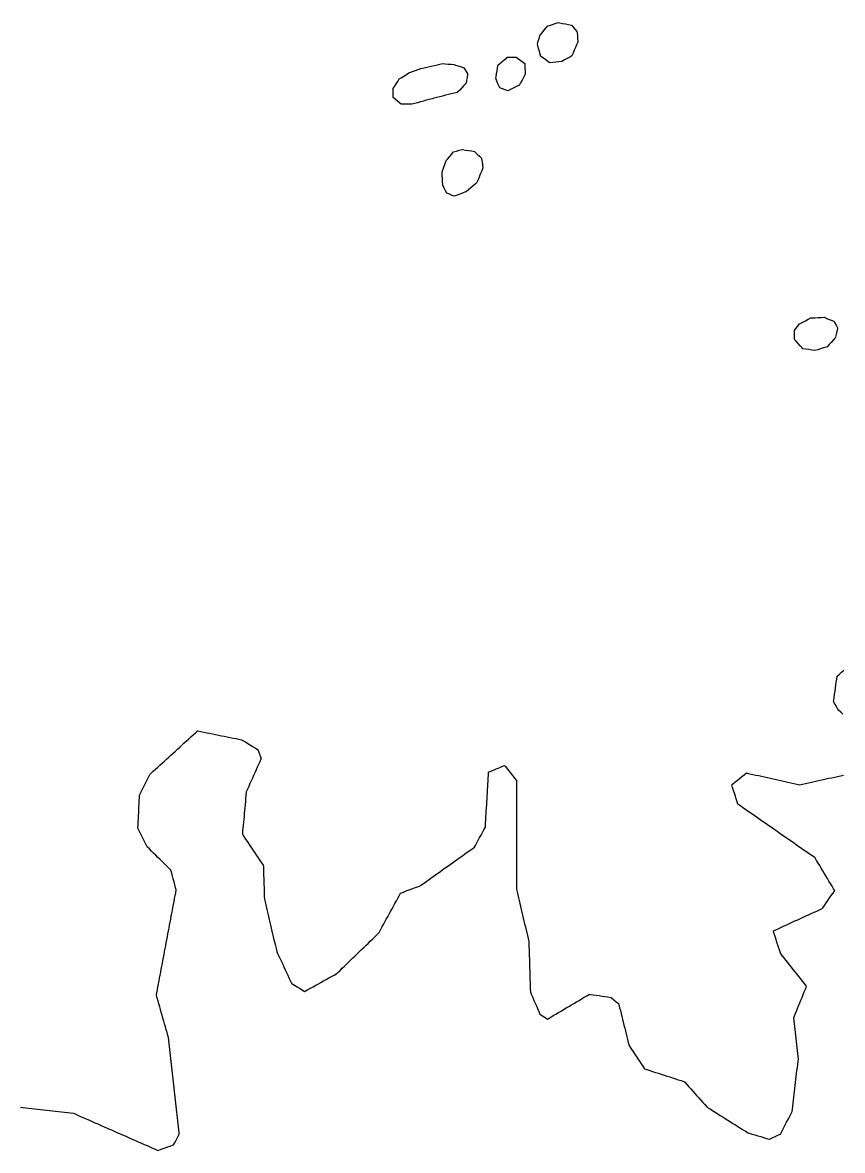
# Model space of a CAD drawing. Header units: millimetres. Extents: x 0 to 2762, y 6 to 2482.
# Drawn here: x 1422 to 1695.9, y 170.2 to 546.9 of the extents above; entities that cross this region are included whole.
import ezdxf

# ---------------------------------------------------------------- set-up
doc = ezdxf.new("R2010")
doc.units = ezdxf.units.MM
for name, color, linetype in [('ALL_HOLES', 1, 'Continuous'), ('ALL_ISLANDS', 7, 'Continuous'), ('OUTLINE_ISLAND_01', 7, 'Continuous'), ('OUTLINE_ISLAND_01_HOLE_04', 1, 'Continuous'), ('OUTLINE_ISLAND_01_HOLE_09', 1, 'Continuous'), ('OUTLINE_ISLAND_01_HOLE_11', 1, 'Continuous'), ('OUTLINE_ISLAND_01_HOLE_12', 1, 'Continuous'), ('OUTLINE_ISLAND_01_HOLE_13', 1, 'Continuous')]:
    doc.layers.add(name, color=color, linetype=linetype)

msp = doc.modelspace()

# ---------------------------------------------------------------- linework, layer by layer
at = {"layer": 'ALL_HOLES'}
for points in [[(1594.0204, 539.6825), (1594.2835, 540.6473), (1594.5466, 541.6121), (1594.8097, 542.5769), (1594.9183, 542.7073), (1595.5584, 543.4756), (1596.1984, 544.244), (1596.8384, 545.0123), (1597.4785, 545.7807), (1598.0765, 545.9772), (1599.0265, 546.2894), (1599.9765, 546.6017), (1600.9265, 546.9139), (1601.4081, 546.8234), (1602.3909, 546.6387), (1603.3737, 546.454), (1604.3565, 546.2693), (1605.3393, 546.0847), (1605.9171, 545.4007), (1606.5624, 544.6367), (1607.2076, 543.8728), (1607.2426, 543.5225), (1607.3419, 542.5274), (1607.4412, 541.5323), (1607.5405, 540.5373), (1607.4848, 540.4077), (1607.0902, 539.4888), (1606.6956, 538.57), (1606.301, 537.6511), (1605.9064, 536.7323), (1605.5118, 535.8134), (1604.797, 535.4045), (1603.9289, 534.908), (1603.0609, 534.4115), (1602.1929, 533.915), (1602.0942, 533.9051), (1601.0991, 533.8057), (1600.1041, 533.7063), (1599.109, 533.6069), (1598.114, 533.5075), (1597.6215, 533.8496), (1596.8002, 534.4202), (1595.979, 534.9907), (1595.1577, 535.5612), (1594.9337, 536.3731), (1594.6677, 537.337), (1594.4016, 538.301), (1594.1356, 539.265)], [(1583.9423, 535.3154), (1584.9423, 535.3154), (1585.9423, 535.3154), (1586.9423, 535.3154), (1587.3265, 535.04), (1588.1393, 534.4574), (1588.9522, 533.8749), (1589.765, 533.2924), (1589.8008, 532.5689), (1589.8502, 531.5701), (1589.8996, 530.5713), (1589.949, 529.5726), (1589.8542, 529.4067), (1589.3577, 528.5387), (1588.8612, 527.6706), (1588.3647, 526.8026), (1587.8683, 525.9345), (1587.6907, 525.8498), (1586.7881, 525.4192), (1585.8856, 524.9886), (1584.983, 524.558), (1584.0805, 524.1274), (1583.2814, 524.4079), (1582.3379, 524.7391), (1581.3943, 525.0703), (1581.2095, 525.5306), (1580.8369, 526.4586), (1580.4643, 527.3866), (1580.0917, 528.3146), (1580.1789, 528.8222), (1580.3481, 529.8078), (1580.5173, 530.7934), (1580.6865, 531.7789), (1580.8557, 532.7645), (1581.3393, 533.1642), (1582.1101, 533.8012), (1582.8809, 534.4383), (1583.6518, 535.0753)], [(1545.8134, 521.8779), (1545.8134, 522.8779), (1545.8134, 523.8779), (1545.8134, 524.8779), (1546.252, 525.5573), (1546.7943, 526.3975), (1547.3366, 527.2376), (1547.8789, 528.0778), (1548.5437, 528.4903), (1549.3934, 529.0176), (1550.243, 529.5449), (1551.0927, 530.0722), (1551.3674, 530.1778), (1552.3008, 530.5366), (1553.2342, 530.8955), (1554.1676, 531.2544), (1555.101, 531.6132), (1555.6015, 531.7257), (1556.5772, 531.9448), (1557.5529, 532.1639), (1558.5286, 532.3831), (1559.5043, 532.6022), (1560.48, 532.8213), (1561.4557, 533.0405), (1562.4314, 533.2596), (1563.2436, 533.1736), (1564.238, 533.0682), (1565.2324, 532.9629), (1566.2269, 532.8575), (1566.6205, 532.7285), (1567.5707, 532.4169), (1568.5209, 532.1053), (1569.4712, 531.7938), (1569.6977, 531.4137), (1570.2097, 530.5547), (1570.7217, 529.6957), (1570.7017, 529.586), (1570.5224, 528.6022), (1570.3431, 527.6184), (1570.1638, 526.6346), (1570.101, 526.5676), (1569.4173, 525.8377), (1568.7337, 525.1079), (1568.05, 524.3781), (1567.3664, 523.6483), (1567.1869, 523.6026), (1566.2177, 523.3562), (1565.2486, 523.1098), (1564.2794, 522.8633), (1563.3102, 522.6169), (1562.3411, 522.3704), (1561.3719, 522.124), (1560.4028, 521.8776), (1559.4336, 521.6311), (1558.8178, 521.4637), (1557.8528, 521.2013), (1556.8879, 520.9389), (1555.9229, 520.6766), (1554.9579, 520.4142), (1553.993, 520.1518), (1553.028, 519.8895), (1552.063, 519.6271), (1551.4472, 519.6373), (1550.4474, 519.6538), (1549.4475, 519.6703), (1548.4476, 519.6868), (1548.0254, 520.0381), (1547.2565, 520.6776), (1546.4877, 521.317)], [(1565.9695, 503.7373), (1566.9343, 504.0004), (1567.8991, 504.2635), (1568.8638, 504.5266), (1569.0313, 504.4993), (1570.0182, 504.3381), (1571.0051, 504.1769), (1571.992, 504.0157), (1572.979, 503.8544), (1573.1755, 503.6645), (1573.8944, 502.9694), (1574.6133, 502.2742), (1575.3322, 501.5791), (1575.3654, 501.343), (1575.5049, 500.3528), (1575.6443, 499.3625), (1575.7837, 498.3723), (1575.668, 498.0832), (1575.2965, 497.1547), (1574.925, 496.2263), (1574.5535, 495.2979), (1574.182, 494.3695), (1573.8105, 493.441), (1573.2801, 492.9962), (1572.5139, 492.3535), (1571.7478, 491.7109), (1570.9816, 491.0682), (1570.2154, 490.4256), (1569.9528, 490.3243), (1569.0198, 489.9645), (1568.0867, 489.6046), (1567.1537, 489.2448), (1566.2207, 488.885), (1565.5456, 489.1648), (1564.6218, 489.5478), (1563.6981, 489.9307), (1563.2938, 490.7497), (1562.8512, 491.6464), (1562.4085, 492.5431), (1562.3899, 492.8598), (1562.3313, 493.8581), (1562.2727, 494.8564), (1562.2141, 495.8547), (1562.1555, 496.853), (1562.2085, 497.0051), (1562.5376, 497.9494), (1562.8666, 498.8937), (1563.1957, 499.838), (1563.5248, 500.7823), (1563.9816, 501.3345), (1564.6191, 502.105), (1565.2565, 502.8755), (1565.894, 503.646)], [(1679.8521, 441.0851), (1679.8521, 442.0851), (1679.8521, 443.0851), (1679.8521, 444.0851), (1680.3408, 444.7293), (1680.9452, 445.5261), (1681.5495, 446.3228), (1681.7231, 446.4122), (1682.6122, 446.8699), (1683.5013, 447.3277), (1684.3904, 447.7854), (1685.2794, 448.2432), (1685.7709, 448.2661), (1686.7699, 448.3127), (1687.7688, 448.3592), (1688.7677, 448.4058), (1689.7666, 448.4524), (1690.2301, 448.2655), (1691.1576, 447.8915), (1692.085, 447.5175), (1693.0124, 447.1435), (1693.2683, 446.6909), (1693.7605, 445.8204), (1694.2527, 444.9499), (1694.2071, 444.7282), (1694.0056, 443.7487), (1693.8041, 442.7692), (1693.6026, 441.7897), (1693.4155, 441.5806), (1692.7486, 440.8354), (1692.0817, 440.0902), (1691.4148, 439.3451), (1690.748, 438.5999), (1690.4826, 438.5181), (1689.527, 438.2236), (1688.5713, 437.9291), (1687.6157, 437.6346), (1686.66, 437.3401), (1686.6324, 437.3444), (1685.6444, 437.4986), (1684.6563, 437.6528), (1683.6683, 437.8069), (1682.6802, 437.9611), (1682.4468, 438.2189), (1681.7757, 438.9603), (1681.1046, 439.7016), (1680.4334, 440.443)]]:
    msp.add_lwpolyline(points, close=True, dxfattribs=at)
at = {"layer": 'ALL_ISLANDS'}
for points in [[(1696.0264, 315.8539), (1695.2961, 316.537), (1694.5658, 317.2202), (1694.3671, 317.5702), (1693.8734, 318.4399), (1693.3797, 319.3095), (1692.886, 320.1792), (1692.9532, 320.6308), (1693.1002, 321.62), (1693.2472, 322.6091), (1693.3942, 323.5982), (1693.5412, 324.5874), (1693.6882, 325.5765), (1693.8352, 326.5657), (1693.9821, 327.5548), (1694.1291, 328.5439), (1694.8599, 329.2231), (1695.5924, 329.9039), (1696.3249, 330.5847)], [(1421.3518, 184.575), (1422.1269, 184.4882), (1423.1207, 184.3769), (1424.1145, 184.2656), (1425.1083, 184.1543), (1426.102, 184.0431), (1427.0958, 183.9318), (1428.0896, 183.8205), (1429.0834, 183.7092), (1430.0772, 183.598), (1431.071, 183.4867), (1432.0648, 183.3754), (1433.0586, 183.2641), (1434.0524, 183.1528), (1435.0462, 183.0416), (1436.0399, 182.9303), (1437.0337, 182.819), (1438.0275, 182.7077), (1439.0213, 182.5965), (1439.815, 182.2475), (1440.7305, 181.845), (1441.6459, 181.4425), (1442.5613, 181.0401), (1443.4767, 180.6376), (1444.3922, 180.2351), (1445.3076, 179.8326), (1446.223, 179.4302), (1447.1385, 179.0277), (1448.0539, 178.6252), (1448.9693, 178.2227), (1449.8848, 177.8203), (1450.8002, 177.4178), (1451.7156, 177.0153), (1452.631, 176.6128), (1453.5465, 176.2103), (1454.4619, 175.8079), (1455.3773, 175.4054), (1456.2928, 175.0029), (1457.2082, 174.6004), (1458.1236, 174.198), (1459.0391, 173.7955), (1459.9545, 173.393), (1460.8699, 172.9905), (1461.7853, 172.588), (1462.7008, 172.1856), (1463.6162, 171.7831), (1464.5316, 171.3806), (1465.4471, 170.9781), (1466.3625, 170.5757), (1467.2779, 170.1732), (1467.7779, 170.3492), (1468.7211, 170.6814), (1469.6643, 171.0135), (1470.6076, 171.3456), (1471.5508, 171.6778), (1472.494, 172.0099), (1472.503, 172.027), (1472.966, 172.9134), (1473.4291, 173.7997), (1473.8921, 174.686), (1474.3552, 175.5724), (1474.3018, 176.0521), (1474.1911, 177.0459), (1474.0804, 178.0398), (1473.9697, 179.0337), (1473.8591, 180.0275), (1473.7484, 181.0214), (1473.6377, 182.0152), (1473.527, 183.0091), (1473.4164, 184.0029), (1473.3057, 184.9968), (1473.195, 185.9907), (1473.0843, 186.9845), (1472.9737, 187.9784), (1472.863, 188.9722), (1472.7523, 189.9661), (1472.6416, 190.9599), (1472.531, 191.9538), (1472.4203, 192.9476), (1472.3096, 193.9415), (1472.1989, 194.9354), (1472.0883, 195.9292), (1471.9776, 196.9231), (1471.8669, 197.9169), (1471.7562, 198.9108), (1471.6456, 199.9046), (1471.5349, 200.8985), (1471.4242, 201.8924), (1471.3135, 202.8862), (1471.2029, 203.8801), (1471.0922, 204.8739), (1470.9815, 205.8678), (1470.8708, 206.8616), (1470.7602, 207.8555), (1470.5586, 208.5686), (1470.2867, 209.5309), (1470.0148, 210.4932), (1469.7428, 211.4556), (1469.4709, 212.4179), (1469.199, 213.3802), (1468.927, 214.3425), (1468.6551, 215.3048), (1468.3831, 216.2671), (1468.1112, 217.2294), (1467.8393, 218.1918), (1467.5673, 219.1541), (1467.2954, 220.1164), (1467.0234, 221.0787), (1466.7515, 222.041), (1466.9015, 222.8387), (1467.0863, 223.8215), (1467.2711, 224.8043), (1467.456, 225.787), (1467.6408, 226.7698), (1467.8256, 227.7526), (1468.0104, 228.7354), (1468.1952, 229.7181), (1468.3801, 230.7009), (1468.5649, 231.6837), (1468.7497, 232.6665), (1468.9345, 233.6492), (1469.1193, 234.632), (1469.3042, 235.6148), (1469.489, 236.5975), (1469.6738, 237.5803), (1469.8586, 238.5631), (1470.0434, 239.5459), (1470.2283, 240.5286), (1470.4131, 241.5114), (1470.5979, 242.4942), (1470.7827, 243.477), (1470.9675, 244.4597), (1471.1523, 245.4425), (1471.3372, 246.4253), (1471.522, 247.408), (1471.7068, 248.3908), (1471.8916, 249.3736), (1472.0764, 250.3564), (1472.2613, 251.3391), (1472.4461, 252.3219), (1472.6309, 253.3047), (1472.8157, 254.2874), (1473.0005, 255.2702), (1473.1854, 256.253), (1473.3702, 257.2358), (1473.1792, 257.9462), (1472.9195, 258.9118), (1472.6598, 259.8775), (1472.4001, 260.8432), (1472.1405, 261.8089), (1471.8808, 262.7746), (1471.6211, 263.7403), (1471.5065, 263.8538), (1470.7958, 264.5573), (1470.0852, 265.2609), (1469.3745, 265.9644), (1468.6638, 266.6679), (1467.9532, 267.3715), (1467.2425, 268.075), (1466.5318, 268.7785), (1465.8212, 269.4821), (1465.1105, 270.1856), (1464.3998, 270.8891), (1463.6892, 271.5926), (1463.2492, 272.4711), (1462.8013, 273.3652), (1462.3535, 274.2594), (1461.9057, 275.1535), (1461.4578, 276.0476), (1461.01, 276.9417), (1460.5622, 277.8358), (1460.5662, 277.9144), (1460.6184, 278.913), (1460.6705, 279.9116), (1460.7226, 280.9103), (1460.7747, 281.9089), (1460.8268, 282.9076), (1460.8789, 283.9062), (1460.931, 284.9048), (1460.9831, 285.9035), (1461.0352, 286.9021), (1461.0873, 287.9008), (1461.1394, 288.8994), (1461.4288, 289.4896), (1461.8691, 290.3874), (1462.3095, 291.2853), (1462.7498, 292.1831), (1463.1901, 293.081), (1463.6304, 293.9788), (1464.0707, 294.8766), (1464.5111, 295.7745), (1464.9592, 296.1822), (1465.6989, 296.8552), (1466.4385, 297.5282), (1467.1782, 298.2012), (1467.9178, 298.8742), (1468.6575, 299.5472), (1469.3971, 300.2201), (1470.1368, 300.8931), (1470.8764, 301.5661), (1471.6161, 302.2391), (1472.3557, 302.9121), (1473.0954, 303.5851), (1473.8351, 304.2581), (1474.5747, 304.931), (1475.3144, 305.604), (1476.054, 306.277), (1476.7937, 306.95), (1477.5333, 307.623), (1478.273, 308.296), (1479.0126, 308.969), (1479.7523, 309.642), (1480.492, 310.3149), (1480.6061, 310.292), (1481.5865, 310.095), (1482.5669, 309.8981), (1483.5474, 309.7011), (1484.5278, 309.5042), (1485.5082, 309.3072), (1486.4886, 309.1103), (1487.469, 308.9133), (1488.4494, 308.7164), (1489.4298, 308.5194), (1490.4102, 308.3225), (1491.3907, 308.1255), (1492.3711, 307.9286), (1493.3515, 307.7316), (1494.3319, 307.5346), (1495.3123, 307.3377), (1495.6295, 307.141), (1496.4793, 306.6139), (1497.3291, 306.0869), (1498.179, 305.5598), (1499.0288, 305.0328), (1499.8786, 304.5057), (1500.7285, 303.9787), (1500.7681, 303.8572), (1501.078, 302.9065), (1501.388, 301.9557), (1501.698, 301.005), (1501.6527, 300.9038), (1501.244, 299.9911), (1500.8353, 299.0785), (1500.4266, 298.1658), (1500.018, 297.2531), (1499.6093, 296.3404), (1499.2006, 295.4277), (1498.792, 294.515), (1498.3833, 293.6024), (1497.9746, 292.6897), (1497.5659, 291.777), (1497.1573, 290.8643), (1496.7486, 289.9516), (1496.7286, 289.7305), (1496.6385, 288.7346), (1496.5483, 287.7386), (1496.4582, 286.7427), (1496.3681, 285.7468), (1496.278, 284.7508), (1496.1879, 283.7549), (1496.0977, 282.759), (1496.0076, 281.7631), (1495.9175, 280.7671), (1495.8274, 279.7712), (1495.7373, 278.7753), (1495.6471, 277.7793), (1495.557, 276.7834), (1495.4669, 275.7875), (1495.7524, 275.3639), (1496.3112, 274.5346), (1496.8701, 273.7054), (1497.4289, 272.8761), (1497.9878, 272.0468), (1498.5466, 271.2176), (1499.1055, 270.3883), (1499.6643, 269.559), (1500.2232, 268.7298), (1500.782, 267.9005), (1501.3409, 267.0712), (1501.8997, 266.242), (1502.4586, 265.4127), (1502.4699, 265.0478), (1502.5009, 264.0483), (1502.5319, 263.0487), (1502.5629, 262.0492), (1502.5939, 261.0497), (1502.6249, 260.0502), (1502.6558, 259.0507), (1502.6868, 258.0511), (1502.7178, 257.0516), (1502.7488, 256.0521), (1502.7798, 255.0526), (1502.8108, 254.0531), (1503.0219, 253.1626), (1503.2526, 252.1896), (1503.4833, 251.2165), (1503.714, 250.2435), (1503.9448, 249.2705), (1504.1755, 248.2975), (1504.4062, 247.3245), (1504.6369, 246.3514), (1504.8676, 245.3784), (1505.0983, 244.4054), (1505.329, 243.4324), (1505.5597, 242.4593), (1505.7904, 241.4863), (1506.0211, 240.5133), (1506.2518, 239.5403), (1506.4825, 238.5672), (1506.7133, 237.5942), (1506.944, 236.6212), (1507.2395, 235.984), (1507.6602, 235.0769), (1508.0809, 234.1697), (1508.5017, 233.2625), (1508.9224, 232.3553), (1509.3431, 231.4481), (1509.7639, 230.5409), (1510.1846, 229.6338), (1510.6053, 228.7266), (1511.0261, 227.8194), (1511.4468, 226.9122), (1511.8675, 226.005), (1512.0063, 225.9196), (1512.858, 225.3955), (1513.7096, 224.8714), (1514.5613, 224.3473), (1515.4129, 223.8232), (1516.2646, 223.2991), (1516.4632, 223.4094), (1517.3376, 223.8947), (1518.2119, 224.38), (1519.0863, 224.8653), (1519.9606, 225.3506), (1520.8349, 225.8359), (1521.7093, 226.3212), (1522.5836, 226.8065), (1523.458, 227.2919), (1524.3323, 227.7772), (1525.2067, 228.2625), (1526.081, 228.7478), (1526.9553, 229.2331), (1527.3608, 229.6246), (1528.0802, 230.3192), (1528.7996, 231.0137), (1529.519, 231.7083), (1530.2384, 232.4029), (1530.9578, 233.0975), (1531.6773, 233.7921), (1532.3967, 234.4867), (1533.1161, 235.1813), (1533.8355, 235.8759), (1534.5549, 236.5705), (1535.2743, 237.265), (1535.9937, 237.9596), (1536.7131, 238.6542), (1537.4325, 239.3488), (1538.1519, 240.0434), (1538.8713, 240.738), (1539.5907, 241.4326), (1540.3101, 242.1272), (1541.0296, 242.8217), (1541.1195, 242.986), (1541.6, 243.863), (1542.0805, 244.74), (1542.561, 245.617), (1543.0415, 246.494), (1543.522, 247.371), (1544.0025, 248.248), (1544.483, 249.125), (1544.9635, 250.002), (1545.444, 250.879), (1545.9245, 251.756), (1546.405, 252.6329), (1546.8855, 253.5099), (1547.366, 254.3869), (1547.8465, 255.2639), (1548.327, 256.1409), (1549.2522, 256.4863), (1550.189, 256.836), (1551.1259, 257.1858), (1552.0628, 257.5355), (1552.9996, 257.8852), (1553.9365, 258.2349), (1554.8733, 258.5847), (1555.0945, 258.7425), (1555.9086, 259.3232), (1556.7227, 259.904), (1557.5368, 260.4847), (1558.3509, 261.0655), (1559.1649, 261.6462), (1559.979, 262.227), (1560.7931, 262.8077), (1561.6072, 263.3885), (1562.4213, 263.9693), (1563.2353, 264.55), (1564.0494, 265.1308), (1564.8635, 265.7115), (1565.6776, 266.2923), (1566.4916, 266.873), (1567.3057, 267.4538), (1568.1198, 268.0345), (1568.9339, 268.6153), (1569.748, 269.196), (1570.562, 269.7768), (1571.3761, 270.3575), (1572.1902, 270.9383), (1573.0043, 271.519), (1573.2732, 272.0135), (1573.751, 272.892), (1574.2287, 273.7705), (1574.7064, 274.649), (1575.1842, 275.5275), (1575.6619, 276.406), (1576.1397, 277.2845), (1576.6174, 278.163), (1576.6433, 278.5969), (1576.7027, 279.5952), (1576.7622, 280.5934), (1576.8216, 281.5916), (1576.8811, 282.5899), (1576.9405, 283.5881), (1577, 284.5863), (1577.0594, 285.5846), (1577.1189, 286.5828), (1577.1783, 287.581), (1577.2378, 288.5793), (1577.2972, 289.5775), (1577.3567, 290.5757), (1577.4161, 291.574), (1577.4756, 292.5722), (1577.535, 293.5704), (1577.5945, 294.5686), (1577.6539, 295.5669), (1577.7134, 296.5651), (1578.4206, 296.8554), (1579.3457, 297.2351), (1580.2708, 297.6148), (1581.1959, 297.9945), (1582.121, 298.3742), (1583.0461, 298.7539), (1583.2894, 298.4432), (1583.9059, 297.6559), (1584.5224, 296.8686), (1585.1389, 296.0812), (1585.7554, 295.2939), (1586.372, 294.5065), (1586.9885, 293.7192), (1586.9883, 293.4994), (1586.9877, 292.4994), (1586.9871, 291.4994), (1586.9864, 290.4994), (1586.9858, 289.4994), (1586.9852, 288.4994), (1586.9846, 287.4994), (1586.9839, 286.4994), (1586.9833, 285.4994), (1586.9827, 284.4994), (1586.982, 283.4994), (1586.9814, 282.4994), (1586.9808, 281.4994), (1586.9801, 280.4994), (1586.9795, 279.4994), (1586.9789, 278.4994), (1586.9782, 277.4994), (1586.9776, 276.4994), (1586.977, 275.4994), (1586.9764, 274.4994), (1586.9757, 273.4994), (1586.9751, 272.4994), (1586.9745, 271.4994), (1586.9738, 270.4994), (1586.9732, 269.4994), (1586.9726, 268.4994), (1586.9719, 267.4994), (1586.9713, 266.4994), (1586.9707, 265.4994), (1586.9701, 264.4994), (1586.9694, 263.4994), (1586.9688, 262.4994), (1586.9682, 261.4994), (1586.9675, 260.4994), (1586.9669, 259.4994), (1586.9663, 258.4994), (1586.9656, 257.4994), (1587.1963, 256.5303), (1587.4279, 255.5575), (1587.6595, 254.5846), (1587.8911, 253.6118), (1588.1226, 252.639), (1588.3542, 251.6662), (1588.5858, 250.6934), (1588.8173, 249.7206), (1589.0489, 248.7477), (1589.2805, 247.7749), (1589.5121, 246.8021), (1589.7436, 245.8293), (1589.9752, 244.8565), (1590.2068, 243.8837), (1590.4384, 242.9108), (1590.6699, 241.938), (1590.9015, 240.9652), (1591.1331, 239.9924), (1591.1591, 239.13), (1591.1892, 238.1304), (1591.2193, 237.1309), (1591.2495, 236.1313), (1591.2796, 235.1318), (1591.3097, 234.1322), (1591.3398, 233.1327), (1591.37, 232.1332), (1591.4001, 231.1336), (1591.4302, 230.1341), (1591.4604, 229.1345), (1591.4905, 228.135), (1591.5206, 227.1354), (1591.5507, 226.1359), (1591.5809, 225.1363), (1591.611, 224.1368), (1591.6411, 223.1372), (1591.6744, 223.0595), (1592.0679, 222.1402), (1592.4614, 221.2209), (1592.8549, 220.3015), (1593.2483, 219.3822), (1593.6418, 218.4629), (1594.0353, 217.5435), (1594.4288, 216.6242), (1594.8223, 215.7049), (1594.8646, 215.678), (1595.709, 215.1423), (1596.5534, 214.6065), (1597.3977, 214.0707), (1597.5918, 214.1858), (1598.4519, 214.6959), (1599.312, 215.206), (1600.1721, 215.716), (1601.0323, 216.2261), (1601.8924, 216.7362), (1602.7525, 217.2463), (1603.6127, 217.7564), (1604.4728, 218.2665), (1605.3329, 218.7765), (1606.193, 219.2866), (1607.0532, 219.7967), (1607.9133, 220.3068), (1608.7734, 220.8169), (1609.6335, 221.3269), (1610.4937, 221.837), (1611.3538, 222.3471), (1611.6081, 222.3105), (1612.5979, 222.1679), (1613.5876, 222.0253), (1614.5774, 221.8827), (1615.5672, 221.74), (1616.557, 221.5974), (1617.5468, 221.4548), (1618.5365, 221.3122), (1618.7807, 221.1149), (1619.5585, 220.4863), (1620.3362, 219.8577), (1621.1139, 219.2291), (1621.2147, 218.8241), (1621.4563, 217.8537), (1621.6978, 216.8833), (1621.9393, 215.9129), (1622.1808, 214.9425), (1622.4223, 213.9721), (1622.6639, 213.0017), (1622.9054, 212.0313), (1623.1469, 211.061), (1623.3884, 210.0906), (1623.63, 209.1202), (1623.8715, 208.1498), (1624.113, 207.1794), (1624.3545, 206.209), (1624.5961, 205.2386), (1624.7763, 204.9657), (1625.3274, 204.1313), (1625.8785, 203.2968), (1626.4296, 202.4624), (1626.9807, 201.628), (1627.5319, 200.7935), (1628.083, 199.9591), (1628.6341, 199.1247), (1629.1852, 198.2903), (1629.7363, 197.4558), (1630.5821, 197.1832), (1631.5338, 196.8763), (1632.4856, 196.5695), (1633.4374, 196.2627), (1634.3891, 195.9558), (1635.3409, 195.649), (1636.2927, 195.3422), (1637.2444, 195.0353), (1638.1962, 194.7285), (1639.1479, 194.4216), (1640.0997, 194.1148), (1641.0515, 193.808), (1642.0032, 193.5011), (1642.955, 193.1943), (1643.1904, 192.9316), (1643.8579, 192.187), (1644.5253, 191.4423), (1645.1928, 190.6976), (1645.8602, 189.953), (1646.5277, 189.2083), (1647.1951, 188.4637), (1647.8625, 187.719), (1648.53, 186.9743), (1649.1974, 186.2297), (1649.8649, 185.485), (1650.5323, 184.7403), (1650.8342, 184.5503), (1651.6806, 184.0176), (1652.5269, 183.4849), (1653.3732, 182.9522), (1654.2195, 182.4195), (1655.0658, 181.8868), (1655.9121, 181.3541), (1656.7584, 180.8214), (1657.6047, 180.2887), (1658.451, 179.756), (1659.2973, 179.2233), (1660.1436, 178.6906), (1660.9899, 178.1579), (1661.8362, 177.6253), (1662.6826, 177.0926), (1663.5289, 176.5599), (1664.3752, 176.0272), (1664.736, 175.9202), (1665.6948, 175.6359), (1666.6535, 175.3516), (1667.6122, 175.0674), (1668.571, 174.7831), (1669.5297, 174.4988), (1670.4885, 174.2146), (1671.4472, 173.9303), (1671.5538, 173.9792), (1672.4624, 174.3968), (1673.3711, 174.8144), (1674.2797, 175.2319), (1675.1884, 175.6495), (1675.4117, 176.0842), (1675.8685, 176.9737), (1676.3254, 177.8633), (1676.7823, 178.7528), (1677.2392, 179.6423), (1677.6961, 180.5318), (1678.153, 181.4214), (1678.6099, 182.3109), (1679.0667, 183.2004), (1679.1557, 183.9466), (1679.2741, 184.9395), (1679.3925, 185.9325), (1679.5109, 186.9255), (1679.6293, 187.9184), (1679.7477, 188.9114), (1679.8661, 189.9044), (1679.9845, 190.8973), (1680.1029, 191.8903), (1680.2213, 192.8833), (1680.3397, 193.8762), (1680.458, 194.8692), (1680.5764, 195.8622), (1680.6948, 196.8551), (1680.8132, 197.8481), (1680.9316, 198.8411), (1681.05, 199.834), (1681.1684, 200.827), (1681.0806, 201.5892), (1680.9662, 202.5826), (1680.8517, 203.576), (1680.7373, 204.5694), (1680.6228, 205.5629), (1680.5084, 206.5563), (1680.3939, 207.5497), (1680.2795, 208.5432), (1680.165, 209.5366), (1680.0506, 210.53), (1679.9361, 211.5234), (1679.8217, 212.5169), (1679.7072, 213.5103), (1679.5928, 214.5037), (1679.719, 214.8106), (1680.0995, 215.7354), (1680.4799, 216.6602), (1680.8604, 217.585), (1681.2409, 218.5098), (1681.6213, 219.4346), (1682.0018, 220.3593), (1682.3823, 221.2841), (1682.7627, 222.2089), (1683.1432, 223.1337), (1683.5237, 224.0585), (1683.9041, 224.9833), (1683.7981, 225.1181), (1683.18, 225.9042), (1682.5619, 226.6903), (1681.9438, 227.4764), (1681.3257, 228.2625), (1680.7076, 229.0486), (1680.0895, 229.8347), (1679.4714, 230.6208), (1678.8533, 231.4069), (1678.2352, 232.193), (1677.6171, 232.9791), (1676.999, 233.7652), (1676.3809, 234.5513), (1675.7628, 235.3374), (1675.1447, 236.1235), (1674.9232, 236.8246), (1674.622, 237.7782), (1674.3208, 238.7317), (1674.0196, 239.6853), (1673.7184, 240.6388), (1673.4172, 241.5924), (1673.116, 242.546), (1672.8148, 243.4995), (1673.6715, 243.8928), (1674.5803, 244.3101), (1675.4891, 244.7274), (1676.3978, 245.1446), (1677.3066, 245.5619), (1678.2154, 245.9792), (1679.1242, 246.3964), (1680.033, 246.8137), (1680.9418, 247.2309), (1681.8506, 247.6482), (1682.7594, 248.0655), (1683.6681, 248.4827), (1684.5769, 248.9), (1685.4857, 249.3172), (1686.3945, 249.7345), (1687.3033, 250.1518), (1688.2121, 250.569), (1689.1209, 250.9863), (1689.29, 251.227), (1689.8648, 252.0453), (1690.4397, 252.8636), (1691.0145, 253.6818), (1691.5893, 254.5001), (1692.1642, 255.3184), (1692.739, 256.1367), (1693.3138, 256.9549), (1692.9266, 257.597), (1692.4101, 258.4533), (1691.8937, 259.3096), (1691.3772, 260.1659), (1690.8607, 261.0222), (1690.3443, 261.8785), (1689.8278, 262.7349), (1689.3114, 263.5912), (1688.7949, 264.4475), (1688.2784, 265.3038), (1687.762, 266.1601), (1687.2455, 267.0164), (1686.7291, 267.8727), (1686.4267, 268.0833), (1685.6062, 268.6548), (1684.7856, 269.2264), (1683.965, 269.7979), (1683.1444, 270.3694), (1682.3238, 270.941), (1681.5032, 271.5125), (1680.6827, 272.084), (1679.8621, 272.6556), (1679.0415, 273.2271), (1678.2209, 273.7986), (1677.4003, 274.3701), (1676.5798, 274.9417), (1675.7592, 275.5132), (1674.9386, 276.0847), (1674.118, 276.6563), (1673.2974, 277.2278), (1672.4769, 277.7993), (1671.6563, 278.3709), (1670.8357, 278.9424), (1670.0151, 279.5139), (1669.1945, 280.0855), (1668.374, 280.657), (1667.5534, 281.2285), (1666.7328, 281.8001), (1665.9122, 282.3716), (1665.0916, 282.9431), (1664.2711, 283.5146), (1663.4505, 284.0862), (1662.6299, 284.6577), (1661.8093, 285.2292), (1660.9887, 285.8008), (1660.7257, 286.6168), (1660.4188, 287.5686), (1660.112, 288.5204), (1659.8052, 289.4721), (1659.4984, 290.4239), (1659.1915, 291.3757), (1658.8847, 292.3274), (1659.1673, 292.5498), (1659.953, 293.1683), (1660.7388, 293.7868), (1661.5246, 294.4054), (1662.3104, 295.0239), (1663.0962, 295.6424), (1663.8819, 296.2609), (1664.0069, 296.233), (1664.9829, 296.0152), (1665.9589, 295.7974), (1666.9349, 295.5796), (1667.9109, 295.3618), (1668.8868, 295.1439), (1669.8628, 294.9261), (1670.8388, 294.7083), (1671.8148, 294.4905), (1672.7908, 294.2727), (1673.7668, 294.0549), (1674.7428, 293.8371), (1675.7188, 293.6193), (1676.6948, 293.4015), (1677.6708, 293.1837), (1678.6468, 292.9659), (1679.6227, 292.7481), (1680.5987, 292.5302), (1681.5747, 292.3124), (1681.5858, 292.3149), (1682.5623, 292.5302), (1683.5389, 292.7456), (1684.5154, 292.961), (1685.4919, 293.1764), (1686.4684, 293.3917), (1687.445, 293.6071), (1688.4215, 293.8225), (1689.398, 294.0379), (1690.3746, 294.2532), (1691.3511, 294.4686), (1692.3276, 294.684), (1693.3042, 294.8994), (1694.2807, 295.1147), (1695.2572, 295.3301), (1696.2338, 295.5455)]]:
    msp.add_lwpolyline(points, dxfattribs=at)
at = {"layer": 'OUTLINE_ISLAND_01'}
for points in [[(1696.0264, 315.8539), (1695.2961, 316.537), (1694.5658, 317.2202), (1694.3671, 317.5702), (1693.8734, 318.4399), (1693.3797, 319.3095), (1692.886, 320.1792), (1692.9532, 320.6308), (1693.1002, 321.62), (1693.2472, 322.6091), (1693.3942, 323.5982), (1693.5412, 324.5874), (1693.6882, 325.5765), (1693.8352, 326.5657), (1693.9821, 327.5548), (1694.1291, 328.5439), (1694.8599, 329.2231), (1695.5924, 329.9039), (1696.3249, 330.5847)], [(1421.3518, 184.575), (1422.1269, 184.4882), (1423.1207, 184.3769), (1424.1145, 184.2656), (1425.1083, 184.1543), (1426.102, 184.0431), (1427.0958, 183.9318), (1428.0896, 183.8205), (1429.0834, 183.7092), (1430.0772, 183.598), (1431.071, 183.4867), (1432.0648, 183.3754), (1433.0586, 183.2641), (1434.0524, 183.1528), (1435.0462, 183.0416), (1436.0399, 182.9303), (1437.0337, 182.819), (1438.0275, 182.7077), (1439.0213, 182.5965), (1439.815, 182.2475), (1440.7305, 181.845), (1441.6459, 181.4425), (1442.5613, 181.0401), (1443.4767, 180.6376), (1444.3922, 180.2351), (1445.3076, 179.8326), (1446.223, 179.4302), (1447.1385, 179.0277), (1448.0539, 178.6252), (1448.9693, 178.2227), (1449.8848, 177.8203), (1450.8002, 177.4178), (1451.7156, 177.0153), (1452.631, 176.6128), (1453.5465, 176.2103), (1454.4619, 175.8079), (1455.3773, 175.4054), (1456.2928, 175.0029), (1457.2082, 174.6004), (1458.1236, 174.198), (1459.0391, 173.7955), (1459.9545, 173.393), (1460.8699, 172.9905), (1461.7853, 172.588), (1462.7008, 172.1856), (1463.6162, 171.7831), (1464.5316, 171.3806), (1465.4471, 170.9781), (1466.3625, 170.5757), (1467.2779, 170.1732), (1467.7779, 170.3492), (1468.7211, 170.6814), (1469.6643, 171.0135), (1470.6076, 171.3456), (1471.5508, 171.6778), (1472.494, 172.0099), (1472.503, 172.027), (1472.966, 172.9134), (1473.4291, 173.7997), (1473.8921, 174.686), (1474.3552, 175.5724), (1474.3018, 176.0521), (1474.1911, 177.0459), (1474.0804, 178.0398), (1473.9697, 179.0337), (1473.8591, 180.0275), (1473.7484, 181.0214), (1473.6377, 182.0152), (1473.527, 183.0091), (1473.4164, 184.0029), (1473.3057, 184.9968), (1473.195, 185.9907), (1473.0843, 186.9845), (1472.9737, 187.9784), (1472.863, 188.9722), (1472.7523, 189.9661), (1472.6416, 190.9599), (1472.531, 191.9538), (1472.4203, 192.9476), (1472.3096, 193.9415), (1472.1989, 194.9354), (1472.0883, 195.9292), (1471.9776, 196.9231), (1471.8669, 197.9169), (1471.7562, 198.9108), (1471.6456, 199.9046), (1471.5349, 200.8985), (1471.4242, 201.8924), (1471.3135, 202.8862), (1471.2029, 203.8801), (1471.0922, 204.8739), (1470.9815, 205.8678), (1470.8708, 206.8616), (1470.7602, 207.8555), (1470.5586, 208.5686), (1470.2867, 209.5309), (1470.0148, 210.4932), (1469.7428, 211.4556), (1469.4709, 212.4179), (1469.199, 213.3802), (1468.927, 214.3425), (1468.6551, 215.3048), (1468.3831, 216.2671), (1468.1112, 217.2294), (1467.8393, 218.1918), (1467.5673, 219.1541), (1467.2954, 220.1164), (1467.0234, 221.0787), (1466.7515, 222.041), (1466.9015, 222.8387), (1467.0863, 223.8215), (1467.2711, 224.8043), (1467.456, 225.787), (1467.6408, 226.7698), (1467.8256, 227.7526), (1468.0104, 228.7354), (1468.1952, 229.7181), (1468.3801, 230.7009), (1468.5649, 231.6837), (1468.7497, 232.6665), (1468.9345, 233.6492), (1469.1193, 234.632), (1469.3042, 235.6148), (1469.489, 236.5975), (1469.6738, 237.5803), (1469.8586, 238.5631), (1470.0434, 239.5459), (1470.2283, 240.5286), (1470.4131, 241.5114), (1470.5979, 242.4942), (1470.7827, 243.477), (1470.9675, 244.4597), (1471.1523, 245.4425), (1471.3372, 246.4253), (1471.522, 247.408), (1471.7068, 248.3908), (1471.8916, 249.3736), (1472.0764, 250.3564), (1472.2613, 251.3391), (1472.4461, 252.3219), (1472.6309, 253.3047), (1472.8157, 254.2874), (1473.0005, 255.2702), (1473.1854, 256.253), (1473.3702, 257.2358), (1473.1792, 257.9462), (1472.9195, 258.9118), (1472.6598, 259.8775), (1472.4001, 260.8432), (1472.1405, 261.8089), (1471.8808, 262.7746), (1471.6211, 263.7403), (1471.5065, 263.8538), (1470.7958, 264.5573), (1470.0852, 265.2609), (1469.3745, 265.9644), (1468.6638, 266.6679), (1467.9532, 267.3715), (1467.2425, 268.075), (1466.5318, 268.7785), (1465.8212, 269.4821), (1465.1105, 270.1856), (1464.3998, 270.8891), (1463.6892, 271.5926), (1463.2492, 272.4711), (1462.8013, 273.3652), (1462.3535, 274.2594), (1461.9057, 275.1535), (1461.4578, 276.0476), (1461.01, 276.9417), (1460.5622, 277.8358), (1460.5662, 277.9144), (1460.6184, 278.913), (1460.6705, 279.9116), (1460.7226, 280.9103), (1460.7747, 281.9089), (1460.8268, 282.9076), (1460.8789, 283.9062), (1460.931, 284.9048), (1460.9831, 285.9035), (1461.0352, 286.9021), (1461.0873, 287.9008), (1461.1394, 288.8994), (1461.4288, 289.4896), (1461.8691, 290.3874), (1462.3095, 291.2853), (1462.7498, 292.1831), (1463.1901, 293.081), (1463.6304, 293.9788), (1464.0707, 294.8766), (1464.5111, 295.7745), (1464.9592, 296.1822), (1465.6989, 296.8552), (1466.4385, 297.5282), (1467.1782, 298.2012), (1467.9178, 298.8742), (1468.6575, 299.5472), (1469.3971, 300.2201), (1470.1368, 300.8931), (1470.8764, 301.5661), (1471.6161, 302.2391), (1472.3557, 302.9121), (1473.0954, 303.5851), (1473.8351, 304.2581), (1474.5747, 304.931), (1475.3144, 305.604), (1476.054, 306.277), (1476.7937, 306.95), (1477.5333, 307.623), (1478.273, 308.296), (1479.0126, 308.969), (1479.7523, 309.642), (1480.492, 310.3149), (1480.6061, 310.292), (1481.5865, 310.095), (1482.5669, 309.8981), (1483.5474, 309.7011), (1484.5278, 309.5042), (1485.5082, 309.3072), (1486.4886, 309.1103), (1487.469, 308.9133), (1488.4494, 308.7164), (1489.4298, 308.5194), (1490.4102, 308.3225), (1491.3907, 308.1255), (1492.3711, 307.9286), (1493.3515, 307.7316), (1494.3319, 307.5346), (1495.3123, 307.3377), (1495.6295, 307.141), (1496.4793, 306.6139), (1497.3291, 306.0869), (1498.179, 305.5598), (1499.0288, 305.0328), (1499.8786, 304.5057), (1500.7285, 303.9787), (1500.7681, 303.8572), (1501.078, 302.9065), (1501.388, 301.9557), (1501.698, 301.005), (1501.6527, 300.9038), (1501.244, 299.9911), (1500.8353, 299.0785), (1500.4266, 298.1658), (1500.018, 297.2531), (1499.6093, 296.3404), (1499.2006, 295.4277), (1498.792, 294.515), (1498.3833, 293.6024), (1497.9746, 292.6897), (1497.5659, 291.777), (1497.1573, 290.8643), (1496.7486, 289.9516), (1496.7286, 289.7305), (1496.6385, 288.7346), (1496.5483, 287.7386), (1496.4582, 286.7427), (1496.3681, 285.7468), (1496.278, 284.7508), (1496.1879, 283.7549), (1496.0977, 282.759), (1496.0076, 281.7631), (1495.9175, 280.7671), (1495.8274, 279.7712), (1495.7373, 278.7753), (1495.6471, 277.7793), (1495.557, 276.7834), (1495.4669, 275.7875), (1495.7524, 275.3639), (1496.3112, 274.5346), (1496.8701, 273.7054), (1497.4289, 272.8761), (1497.9878, 272.0468), (1498.5466, 271.2176), (1499.1055, 270.3883), (1499.6643, 269.559), (1500.2232, 268.7298), (1500.782, 267.9005), (1501.3409, 267.0712), (1501.8997, 266.242), (1502.4586, 265.4127), (1502.4699, 265.0478), (1502.5009, 264.0483), (1502.5319, 263.0487), (1502.5629, 262.0492), (1502.5939, 261.0497), (1502.6249, 260.0502), (1502.6558, 259.0507), (1502.6868, 258.0511), (1502.7178, 257.0516), (1502.7488, 256.0521), (1502.7798, 255.0526), (1502.8108, 254.0531), (1503.0219, 253.1626), (1503.2526, 252.1896), (1503.4833, 251.2165), (1503.714, 250.2435), (1503.9448, 249.2705), (1504.1755, 248.2975), (1504.4062, 247.3245), (1504.6369, 246.3514), (1504.8676, 245.3784), (1505.0983, 244.4054), (1505.329, 243.4324), (1505.5597, 242.4593), (1505.7904, 241.4863), (1506.0211, 240.5133), (1506.2518, 239.5403), (1506.4825, 238.5672), (1506.7133, 237.5942), (1506.944, 236.6212), (1507.2395, 235.984), (1507.6602, 235.0769), (1508.0809, 234.1697), (1508.5017, 233.2625), (1508.9224, 232.3553), (1509.3431, 231.4481), (1509.7639, 230.5409), (1510.1846, 229.6338), (1510.6053, 228.7266), (1511.0261, 227.8194), (1511.4468, 226.9122), (1511.8675, 226.005), (1512.0063, 225.9196), (1512.858, 225.3955), (1513.7096, 224.8714), (1514.5613, 224.3473), (1515.4129, 223.8232), (1516.2646, 223.2991), (1516.4632, 223.4094), (1517.3376, 223.8947), (1518.2119, 224.38), (1519.0863, 224.8653), (1519.9606, 225.3506), (1520.8349, 225.8359), (1521.7093, 226.3212), (1522.5836, 226.8065), (1523.458, 227.2919), (1524.3323, 227.7772), (1525.2067, 228.2625), (1526.081, 228.7478), (1526.9553, 229.2331), (1527.3608, 229.6246), (1528.0802, 230.3192), (1528.7996, 231.0137), (1529.519, 231.7083), (1530.2384, 232.4029), (1530.9578, 233.0975), (1531.6773, 233.7921), (1532.3967, 234.4867), (1533.1161, 235.1813), (1533.8355, 235.8759), (1534.5549, 236.5705), (1535.2743, 237.265), (1535.9937, 237.9596), (1536.7131, 238.6542), (1537.4325, 239.3488), (1538.1519, 240.0434), (1538.8713, 240.738), (1539.5907, 241.4326), (1540.3101, 242.1272), (1541.0296, 242.8217), (1541.1195, 242.986), (1541.6, 243.863), (1542.0805, 244.74), (1542.561, 245.617), (1543.0415, 246.494), (1543.522, 247.371), (1544.0025, 248.248), (1544.483, 249.125), (1544.9635, 250.002), (1545.444, 250.879), (1545.9245, 251.756), (1546.405, 252.6329), (1546.8855, 253.5099), (1547.366, 254.3869), (1547.8465, 255.2639), (1548.327, 256.1409), (1549.2522, 256.4863), (1550.189, 256.836), (1551.1259, 257.1858), (1552.0628, 257.5355), (1552.9996, 257.8852), (1553.9365, 258.2349), (1554.8733, 258.5847), (1555.0945, 258.7425), (1555.9086, 259.3232), (1556.7227, 259.904), (1557.5368, 260.4847), (1558.3509, 261.0655), (1559.1649, 261.6462), (1559.979, 262.227), (1560.7931, 262.8077), (1561.6072, 263.3885), (1562.4213, 263.9693), (1563.2353, 264.55), (1564.0494, 265.1308), (1564.8635, 265.7115), (1565.6776, 266.2923), (1566.4916, 266.873), (1567.3057, 267.4538), (1568.1198, 268.0345), (1568.9339, 268.6153), (1569.748, 269.196), (1570.562, 269.7768), (1571.3761, 270.3575), (1572.1902, 270.9383), (1573.0043, 271.519), (1573.2732, 272.0135), (1573.751, 272.892), (1574.2287, 273.7705), (1574.7064, 274.649), (1575.1842, 275.5275), (1575.6619, 276.406), (1576.1397, 277.2845), (1576.6174, 278.163), (1576.6433, 278.5969), (1576.7027, 279.5952), (1576.7622, 280.5934), (1576.8216, 281.5916), (1576.8811, 282.5899), (1576.9405, 283.5881), (1577, 284.5863), (1577.0594, 285.5846), (1577.1189, 286.5828), (1577.1783, 287.581), (1577.2378, 288.5793), (1577.2972, 289.5775), (1577.3567, 290.5757), (1577.4161, 291.574), (1577.4756, 292.5722), (1577.535, 293.5704), (1577.5945, 294.5686), (1577.6539, 295.5669), (1577.7134, 296.5651), (1578.4206, 296.8554), (1579.3457, 297.2351), (1580.2708, 297.6148), (1581.1959, 297.9945), (1582.121, 298.3742), (1583.0461, 298.7539), (1583.2894, 298.4432), (1583.9059, 297.6559), (1584.5224, 296.8686), (1585.1389, 296.0812), (1585.7554, 295.2939), (1586.372, 294.5065), (1586.9885, 293.7192), (1586.9883, 293.4994), (1586.9877, 292.4994), (1586.9871, 291.4994), (1586.9864, 290.4994), (1586.9858, 289.4994), (1586.9852, 288.4994), (1586.9846, 287.4994), (1586.9839, 286.4994), (1586.9833, 285.4994), (1586.9827, 284.4994), (1586.982, 283.4994), (1586.9814, 282.4994), (1586.9808, 281.4994), (1586.9801, 280.4994), (1586.9795, 279.4994), (1586.9789, 278.4994), (1586.9782, 277.4994), (1586.9776, 276.4994), (1586.977, 275.4994), (1586.9764, 274.4994), (1586.9757, 273.4994), (1586.9751, 272.4994), (1586.9745, 271.4994), (1586.9738, 270.4994), (1586.9732, 269.4994), (1586.9726, 268.4994), (1586.9719, 267.4994), (1586.9713, 266.4994), (1586.9707, 265.4994), (1586.9701, 264.4994), (1586.9694, 263.4994), (1586.9688, 262.4994), (1586.9682, 261.4994), (1586.9675, 260.4994), (1586.9669, 259.4994), (1586.9663, 258.4994), (1586.9656, 257.4994), (1587.1963, 256.5303), (1587.4279, 255.5575), (1587.6595, 254.5846), (1587.8911, 253.6118), (1588.1226, 252.639), (1588.3542, 251.6662), (1588.5858, 250.6934), (1588.8173, 249.7206), (1589.0489, 248.7477), (1589.2805, 247.7749), (1589.5121, 246.8021), (1589.7436, 245.8293), (1589.9752, 244.8565), (1590.2068, 243.8837), (1590.4384, 242.9108), (1590.6699, 241.938), (1590.9015, 240.9652), (1591.1331, 239.9924), (1591.1591, 239.13), (1591.1892, 238.1304), (1591.2193, 237.1309), (1591.2495, 236.1313), (1591.2796, 235.1318), (1591.3097, 234.1322), (1591.3398, 233.1327), (1591.37, 232.1332), (1591.4001, 231.1336), (1591.4302, 230.1341), (1591.4604, 229.1345), (1591.4905, 228.135), (1591.5206, 227.1354), (1591.5507, 226.1359), (1591.5809, 225.1363), (1591.611, 224.1368), (1591.6411, 223.1372), (1591.6744, 223.0595), (1592.0679, 222.1402), (1592.4614, 221.2209), (1592.8549, 220.3015), (1593.2483, 219.3822), (1593.6418, 218.4629), (1594.0353, 217.5435), (1594.4288, 216.6242), (1594.8223, 215.7049), (1594.8646, 215.678), (1595.709, 215.1423), (1596.5534, 214.6065), (1597.3977, 214.0707), (1597.5918, 214.1858), (1598.4519, 214.6959), (1599.312, 215.206), (1600.1721, 215.716), (1601.0323, 216.2261), (1601.8924, 216.7362), (1602.7525, 217.2463), (1603.6127, 217.7564), (1604.4728, 218.2665), (1605.3329, 218.7765), (1606.193, 219.2866), (1607.0532, 219.7967), (1607.9133, 220.3068), (1608.7734, 220.8169), (1609.6335, 221.3269), (1610.4937, 221.837), (1611.3538, 222.3471), (1611.6081, 222.3105), (1612.5979, 222.1679), (1613.5876, 222.0253), (1614.5774, 221.8827), (1615.5672, 221.74), (1616.557, 221.5974), (1617.5468, 221.4548), (1618.5365, 221.3122), (1618.7807, 221.1149), (1619.5585, 220.4863), (1620.3362, 219.8577), (1621.1139, 219.2291), (1621.2147, 218.8241), (1621.4563, 217.8537), (1621.6978, 216.8833), (1621.9393, 215.9129), (1622.1808, 214.9425), (1622.4223, 213.9721), (1622.6639, 213.0017), (1622.9054, 212.0313), (1623.1469, 211.061), (1623.3884, 210.0906), (1623.63, 209.1202), (1623.8715, 208.1498), (1624.113, 207.1794), (1624.3545, 206.209), (1624.5961, 205.2386), (1624.7763, 204.9657), (1625.3274, 204.1313), (1625.8785, 203.2968), (1626.4296, 202.4624), (1626.9807, 201.628), (1627.5319, 200.7935), (1628.083, 199.9591), (1628.6341, 199.1247), (1629.1852, 198.2903), (1629.7363, 197.4558), (1630.5821, 197.1832), (1631.5338, 196.8763), (1632.4856, 196.5695), (1633.4374, 196.2627), (1634.3891, 195.9558), (1635.3409, 195.649), (1636.2927, 195.3422), (1637.2444, 195.0353), (1638.1962, 194.7285), (1639.1479, 194.4216), (1640.0997, 194.1148), (1641.0515, 193.808), (1642.0032, 193.5011), (1642.955, 193.1943), (1643.1904, 192.9316), (1643.8579, 192.187), (1644.5253, 191.4423), (1645.1928, 190.6976), (1645.8602, 189.953), (1646.5277, 189.2083), (1647.1951, 188.4637), (1647.8625, 187.719), (1648.53, 186.9743), (1649.1974, 186.2297), (1649.8649, 185.485), (1650.5323, 184.7403), (1650.8342, 184.5503), (1651.6806, 184.0176), (1652.5269, 183.4849), (1653.3732, 182.9522), (1654.2195, 182.4195), (1655.0658, 181.8868), (1655.9121, 181.3541), (1656.7584, 180.8214), (1657.6047, 180.2887), (1658.451, 179.756), (1659.2973, 179.2233), (1660.1436, 178.6906), (1660.9899, 178.1579), (1661.8362, 177.6253), (1662.6826, 177.0926), (1663.5289, 176.5599), (1664.3752, 176.0272), (1664.736, 175.9202), (1665.6948, 175.6359), (1666.6535, 175.3516), (1667.6122, 175.0674), (1668.571, 174.7831), (1669.5297, 174.4988), (1670.4885, 174.2146), (1671.4472, 173.9303), (1671.5538, 173.9792), (1672.4624, 174.3968), (1673.3711, 174.8144), (1674.2797, 175.2319), (1675.1884, 175.6495), (1675.4117, 176.0842), (1675.8685, 176.9737), (1676.3254, 177.8633), (1676.7823, 178.7528), (1677.2392, 179.6423), (1677.6961, 180.5318), (1678.153, 181.4214), (1678.6099, 182.3109), (1679.0667, 183.2004), (1679.1557, 183.9466), (1679.2741, 184.9395), (1679.3925, 185.9325), (1679.5109, 186.9255), (1679.6293, 187.9184), (1679.7477, 188.9114), (1679.8661, 189.9044), (1679.9845, 190.8973), (1680.1029, 191.8903), (1680.2213, 192.8833), (1680.3397, 193.8762), (1680.458, 194.8692), (1680.5764, 195.8622), (1680.6948, 196.8551), (1680.8132, 197.8481), (1680.9316, 198.8411), (1681.05, 199.834), (1681.1684, 200.827), (1681.0806, 201.5892), (1680.9662, 202.5826), (1680.8517, 203.576), (1680.7373, 204.5694), (1680.6228, 205.5629), (1680.5084, 206.5563), (1680.3939, 207.5497), (1680.2795, 208.5432), (1680.165, 209.5366), (1680.0506, 210.53), (1679.9361, 211.5234), (1679.8217, 212.5169), (1679.7072, 213.5103), (1679.5928, 214.5037), (1679.719, 214.8106), (1680.0995, 215.7354), (1680.4799, 216.6602), (1680.8604, 217.585), (1681.2409, 218.5098), (1681.6213, 219.4346), (1682.0018, 220.3593), (1682.3823, 221.2841), (1682.7627, 222.2089), (1683.1432, 223.1337), (1683.5237, 224.0585), (1683.9041, 224.9833), (1683.7981, 225.1181), (1683.18, 225.9042), (1682.5619, 226.6903), (1681.9438, 227.4764), (1681.3257, 228.2625), (1680.7076, 229.0486), (1680.0895, 229.8347), (1679.4714, 230.6208), (1678.8533, 231.4069), (1678.2352, 232.193), (1677.6171, 232.9791), (1676.999, 233.7652), (1676.3809, 234.5513), (1675.7628, 235.3374), (1675.1447, 236.1235), (1674.9232, 236.8246), (1674.622, 237.7782), (1674.3208, 238.7317), (1674.0196, 239.6853), (1673.7184, 240.6388), (1673.4172, 241.5924), (1673.116, 242.546), (1672.8148, 243.4995), (1673.6715, 243.8928), (1674.5803, 244.3101), (1675.4891, 244.7274), (1676.3978, 245.1446), (1677.3066, 245.5619), (1678.2154, 245.9792), (1679.1242, 246.3964), (1680.033, 246.8137), (1680.9418, 247.2309), (1681.8506, 247.6482), (1682.7594, 248.0655), (1683.6681, 248.4827), (1684.5769, 248.9), (1685.4857, 249.3172), (1686.3945, 249.7345), (1687.3033, 250.1518), (1688.2121, 250.569), (1689.1209, 250.9863), (1689.29, 251.227), (1689.8648, 252.0453), (1690.4397, 252.8636), (1691.0145, 253.6818), (1691.5893, 254.5001), (1692.1642, 255.3184), (1692.739, 256.1367), (1693.3138, 256.9549), (1692.9266, 257.597), (1692.4101, 258.4533), (1691.8937, 259.3096), (1691.3772, 260.1659), (1690.8607, 261.0222), (1690.3443, 261.8785), (1689.8278, 262.7349), (1689.3114, 263.5912), (1688.7949, 264.4475), (1688.2784, 265.3038), (1687.762, 266.1601), (1687.2455, 267.0164), (1686.7291, 267.8727), (1686.4267, 268.0833), (1685.6062, 268.6548), (1684.7856, 269.2264), (1683.965, 269.7979), (1683.1444, 270.3694), (1682.3238, 270.941), (1681.5032, 271.5125), (1680.6827, 272.084), (1679.8621, 272.6556), (1679.0415, 273.2271), (1678.2209, 273.7986), (1677.4003, 274.3701), (1676.5798, 274.9417), (1675.7592, 275.5132), (1674.9386, 276.0847), (1674.118, 276.6563), (1673.2974, 277.2278), (1672.4769, 277.7993), (1671.6563, 278.3709), (1670.8357, 278.9424), (1670.0151, 279.5139), (1669.1945, 280.0855), (1668.374, 280.657), (1667.5534, 281.2285), (1666.7328, 281.8001), (1665.9122, 282.3716), (1665.0916, 282.9431), (1664.2711, 283.5146), (1663.4505, 284.0862), (1662.6299, 284.6577), (1661.8093, 285.2292), (1660.9887, 285.8008), (1660.7257, 286.6168), (1660.4188, 287.5686), (1660.112, 288.5204), (1659.8052, 289.4721), (1659.4984, 290.4239), (1659.1915, 291.3757), (1658.8847, 292.3274), (1659.1673, 292.5498), (1659.953, 293.1683), (1660.7388, 293.7868), (1661.5246, 294.4054), (1662.3104, 295.0239), (1663.0962, 295.6424), (1663.8819, 296.2609), (1664.0069, 296.233), (1664.9829, 296.0152), (1665.9589, 295.7974), (1666.9349, 295.5796), (1667.9109, 295.3618), (1668.8868, 295.1439), (1669.8628, 294.9261), (1670.8388, 294.7083), (1671.8148, 294.4905), (1672.7908, 294.2727), (1673.7668, 294.0549), (1674.7428, 293.8371), (1675.7188, 293.6193), (1676.6948, 293.4015), (1677.6708, 293.1837), (1678.6468, 292.9659), (1679.6227, 292.7481), (1680.5987, 292.5302), (1681.5747, 292.3124), (1681.5858, 292.3149), (1682.5623, 292.5302), (1683.5389, 292.7456), (1684.5154, 292.961), (1685.4919, 293.1764), (1686.4684, 293.3917), (1687.445, 293.6071), (1688.4215, 293.8225), (1689.398, 294.0379), (1690.3746, 294.2532), (1691.3511, 294.4686), (1692.3276, 294.684), (1693.3042, 294.8994), (1694.2807, 295.1147), (1695.2572, 295.3301), (1696.2338, 295.5455)]]:
    msp.add_lwpolyline(points, dxfattribs=at)
at = {"layer": 'OUTLINE_ISLAND_01_HOLE_04'}
msp.add_lwpolyline([(1679.8521, 441.0851), (1679.8521, 442.0851), (1679.8521, 443.0851), (1679.8521, 444.0851), (1680.3408, 444.7293), (1680.9452, 445.5261), (1681.5495, 446.3228), (1681.7231, 446.4122), (1682.6122, 446.8699), (1683.5013, 447.3277), (1684.3904, 447.7854), (1685.2794, 448.2432), (1685.7709, 448.2661), (1686.7699, 448.3127), (1687.7688, 448.3592), (1688.7677, 448.4058), (1689.7666, 448.4524), (1690.2301, 448.2655), (1691.1576, 447.8915), (1692.085, 447.5175), (1693.0124, 447.1435), (1693.2683, 446.6909), (1693.7605, 445.8204), (1694.2527, 444.9499), (1694.2071, 444.7282), (1694.0056, 443.7487), (1693.8041, 442.7692), (1693.6026, 441.7897), (1693.4155, 441.5806), (1692.7486, 440.8354), (1692.0817, 440.0902), (1691.4148, 439.3451), (1690.748, 438.5999), (1690.4826, 438.5181), (1689.527, 438.2236), (1688.5713, 437.9291), (1687.6157, 437.6346), (1686.66, 437.3401), (1686.6324, 437.3444), (1685.6444, 437.4986), (1684.6563, 437.6528), (1683.6683, 437.8069), (1682.6802, 437.9611), (1682.4468, 438.2189), (1681.7757, 438.9603), (1681.1046, 439.7016), (1680.4334, 440.443)], close=True, dxfattribs=at)
at = {"layer": 'OUTLINE_ISLAND_01_HOLE_09'}
msp.add_lwpolyline([(1565.9695, 503.7373), (1566.9343, 504.0004), (1567.8991, 504.2635), (1568.8638, 504.5266), (1569.0313, 504.4993), (1570.0182, 504.3381), (1571.0051, 504.1769), (1571.992, 504.0157), (1572.979, 503.8544), (1573.1755, 503.6645), (1573.8944, 502.9694), (1574.6133, 502.2742), (1575.3322, 501.5791), (1575.3654, 501.343), (1575.5049, 500.3528), (1575.6443, 499.3625), (1575.7837, 498.3723), (1575.668, 498.0832), (1575.2965, 497.1547), (1574.925, 496.2263), (1574.5535, 495.2979), (1574.182, 494.3695), (1573.8105, 493.441), (1573.2801, 492.9962), (1572.5139, 492.3535), (1571.7478, 491.7109), (1570.9816, 491.0682), (1570.2154, 490.4256), (1569.9528, 490.3243), (1569.0198, 489.9645), (1568.0867, 489.6046), (1567.1537, 489.2448), (1566.2207, 488.885), (1565.5456, 489.1648), (1564.6218, 489.5478), (1563.6981, 489.9307), (1563.2938, 490.7497), (1562.8512, 491.6464), (1562.4085, 492.5431), (1562.3899, 492.8598), (1562.3313, 493.8581), (1562.2727, 494.8564), (1562.2141, 495.8547), (1562.1555, 496.853), (1562.2085, 497.0051), (1562.5376, 497.9494), (1562.8666, 498.8937), (1563.1957, 499.838), (1563.5248, 500.7823), (1563.9816, 501.3345), (1564.6191, 502.105), (1565.2565, 502.8755), (1565.894, 503.646)], close=True, dxfattribs=at)
at = {"layer": 'OUTLINE_ISLAND_01_HOLE_11'}
msp.add_lwpolyline([(1545.8134, 521.8779), (1545.8134, 522.8779), (1545.8134, 523.8779), (1545.8134, 524.8779), (1546.252, 525.5573), (1546.7943, 526.3975), (1547.3366, 527.2376), (1547.8789, 528.0778), (1548.5437, 528.4903), (1549.3934, 529.0176), (1550.243, 529.5449), (1551.0927, 530.0722), (1551.3674, 530.1778), (1552.3008, 530.5366), (1553.2342, 530.8955), (1554.1676, 531.2544), (1555.101, 531.6132), (1555.6015, 531.7257), (1556.5772, 531.9448), (1557.5529, 532.1639), (1558.5286, 532.3831), (1559.5043, 532.6022), (1560.48, 532.8213), (1561.4557, 533.0405), (1562.4314, 533.2596), (1563.2436, 533.1736), (1564.238, 533.0682), (1565.2324, 532.9629), (1566.2269, 532.8575), (1566.6205, 532.7285), (1567.5707, 532.4169), (1568.5209, 532.1053), (1569.4712, 531.7938), (1569.6977, 531.4137), (1570.2097, 530.5547), (1570.7217, 529.6957), (1570.7017, 529.586), (1570.5224, 528.6022), (1570.3431, 527.6184), (1570.1638, 526.6346), (1570.101, 526.5676), (1569.4173, 525.8377), (1568.7337, 525.1079), (1568.05, 524.3781), (1567.3664, 523.6483), (1567.1869, 523.6026), (1566.2177, 523.3562), (1565.2486, 523.1098), (1564.2794, 522.8633), (1563.3102, 522.6169), (1562.3411, 522.3704), (1561.3719, 522.124), (1560.4028, 521.8776), (1559.4336, 521.6311), (1558.8178, 521.4637), (1557.8528, 521.2013), (1556.8879, 520.9389), (1555.9229, 520.6766), (1554.9579, 520.4142), (1553.993, 520.1518), (1553.028, 519.8895), (1552.063, 519.6271), (1551.4472, 519.6373), (1550.4474, 519.6538), (1549.4475, 519.6703), (1548.4476, 519.6868), (1548.0254, 520.0381), (1547.2565, 520.6776), (1546.4877, 521.317)], close=True, dxfattribs=at)
at = {"layer": 'OUTLINE_ISLAND_01_HOLE_12'}
msp.add_lwpolyline([(1583.9423, 535.3154), (1584.9423, 535.3154), (1585.9423, 535.3154), (1586.9423, 535.3154), (1587.3265, 535.04), (1588.1393, 534.4574), (1588.9522, 533.8749), (1589.765, 533.2924), (1589.8008, 532.5689), (1589.8502, 531.5701), (1589.8996, 530.5713), (1589.949, 529.5726), (1589.8542, 529.4067), (1589.3577, 528.5387), (1588.8612, 527.6706), (1588.3647, 526.8026), (1587.8683, 525.9345), (1587.6907, 525.8498), (1586.7881, 525.4192), (1585.8856, 524.9886), (1584.983, 524.558), (1584.0805, 524.1274), (1583.2814, 524.4079), (1582.3379, 524.7391), (1581.3943, 525.0703), (1581.2095, 525.5306), (1580.8369, 526.4586), (1580.4643, 527.3866), (1580.0917, 528.3146), (1580.1789, 528.8222), (1580.3481, 529.8078), (1580.5173, 530.7934), (1580.6865, 531.7789), (1580.8557, 532.7645), (1581.3393, 533.1642), (1582.1101, 533.8012), (1582.8809, 534.4383), (1583.6518, 535.0753)], close=True, dxfattribs=at)
at = {"layer": 'OUTLINE_ISLAND_01_HOLE_13'}
msp.add_lwpolyline([(1594.0204, 539.6825), (1594.2835, 540.6473), (1594.5466, 541.6121), (1594.8097, 542.5769), (1594.9183, 542.7073), (1595.5584, 543.4756), (1596.1984, 544.244), (1596.8384, 545.0123), (1597.4785, 545.7807), (1598.0765, 545.9772), (1599.0265, 546.2894), (1599.9765, 546.6017), (1600.9265, 546.9139), (1601.4081, 546.8234), (1602.3909, 546.6387), (1603.3737, 546.454), (1604.3565, 546.2693), (1605.3393, 546.0847), (1605.9171, 545.4007), (1606.5624, 544.6367), (1607.2076, 543.8728), (1607.2426, 543.5225), (1607.3419, 542.5274), (1607.4412, 541.5323), (1607.5405, 540.5373), (1607.4848, 540.4077), (1607.0902, 539.4888), (1606.6956, 538.57), (1606.301, 537.6511), (1605.9064, 536.7323), (1605.5118, 535.8134), (1604.797, 535.4045), (1603.9289, 534.908), (1603.0609, 534.4115), (1602.1929, 533.915), (1602.0942, 533.9051), (1601.0991, 533.8057), (1600.1041, 533.7063), (1599.109, 533.6069), (1598.114, 533.5075), (1597.6215, 533.8496), (1596.8002, 534.4202), (1595.979, 534.9907), (1595.1577, 535.5612), (1594.9337, 536.3731), (1594.6677, 537.337), (1594.4016, 538.301), (1594.1356, 539.265)], close=True, dxfattribs=at)

doc.saveas('drawing.dxf')
